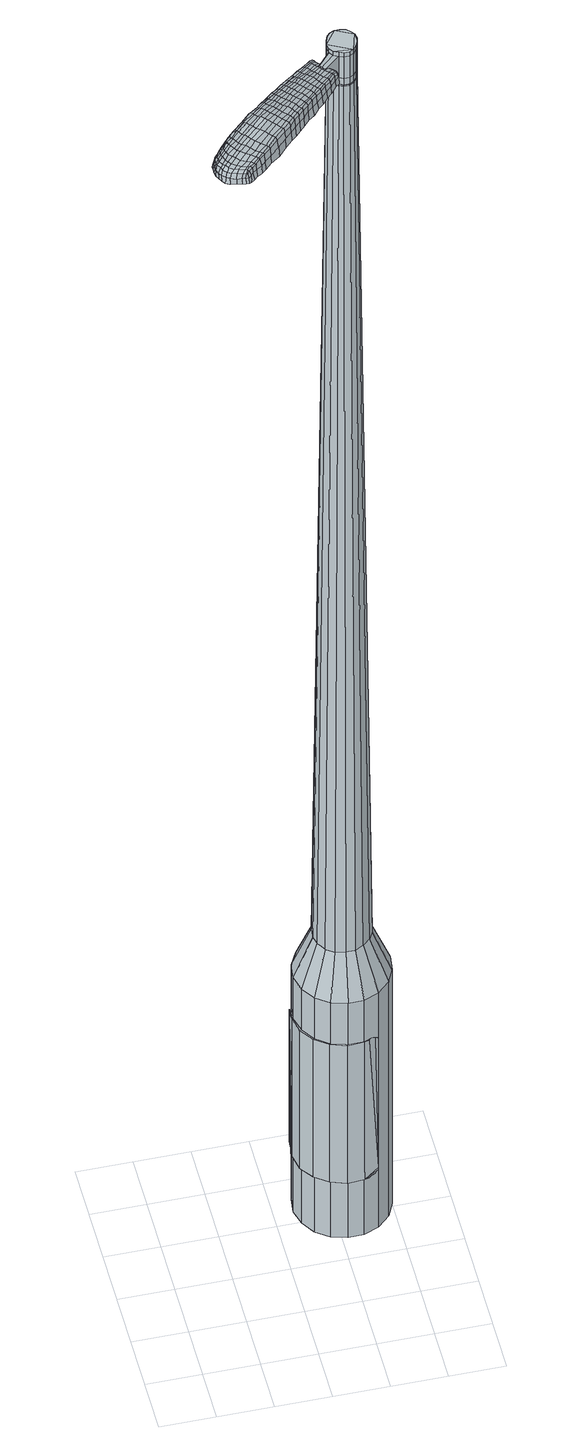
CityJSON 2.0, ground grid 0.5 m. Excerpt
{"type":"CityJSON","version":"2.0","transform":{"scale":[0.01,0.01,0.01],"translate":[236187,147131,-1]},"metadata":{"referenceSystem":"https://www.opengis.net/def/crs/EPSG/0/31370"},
"CityObjects":{
"object1":{"type":"GenericCityObject","attributes":{"cluster":449,"mean_distance_to_centroid":0.293,"new_centroid_x":236188.6,"new_centroid_y":147132.68,"mean_distance_to_camera":10.62,"H1":20.61,"H2":26.57,"Z_final":110.29,"cluster2":-1,"proj_x":236184.2,"proj_y":147128.02,"id_line":53718,"bearing_l":313.33,"distance":6.4,"orientation":"right","G_obj":223.33},"geometry":[{"type":"MultiSurface","lod":"2","boundaries":[[[0,1,2,3]],[[1,4,5,2]],[[4,6,7,5]],[[6,8,9,7]],[[8,10,11,9]],[[10,12,13,11]],[[12,14,15,13]],[[14,16,17,15]],[[16,18,19,17]],[[18,20,21,19]],[[20,22,23,21]],[[22,24,25,23]],[[24,26,27,25]],[[26,28,29,27]],[[28,30,31,29]],[[30,32,33,31]],[[32,34,35,33]],[[34,0,3,35]],[[36,37,38,39]],[[38,40,41,42]],[[41,43,42]],[[42,44,45,46]],[[45,47,46]],[[46,48,49,50]],[[49,51,50]],[[42,46,50,38]],[[50,52,39,38]],[[53,36,39]],[[2,5,7,35]],[[7,9,11,15]],[[11,13,15]],[[15,17,19,23]],[[19,21,23]],[[23,25,27,31]],[[27,29,31]],[[15,23,31,7]],[[31,33,35,7]],[[3,2,35]],[[1,0,54,55]],[[0,34,56,54]],[[34,32,57,56]],[[32,30,58,57]],[[30,28,59,58]],[[28,26,60,59]],[[26,24,61,60]],[[24,22,62,61]],[[22,20,63,62]],[[20,18,64,63]],[[18,16,65,64]],[[16,14,66,65]],[[14,12,67,66]],[[12,10,68,67]],[[10,8,69,68]],[[8,6,70,69]],[[6,4,71,70]],[[4,1,55,71]],[[55,54,72,73]],[[54,56,74,72]],[[56,57,75,74]],[[57,58,76,75]],[[58,59,77,76]],[[59,60,78,77]],[[60,61,79,78]],[[61,62,80,79]],[[62,63,81,80]],[[63,64,82,81]],[[64,65,83,82]],[[65,66,84,83]],[[66,67,85,84]],[[67,68,86,85]],[[68,69,87,86]],[[69,70,88,87]],[[70,71,89,88]],[[71,55,73,89]],[[90,91,92,93]],[[74,94,91,90]],[[95,96,94,74]],[[97,98,96,95]],[[99,100,98,97]],[[78,101,100,99]],[[79,102,101,78]],[[103,104,102,79]],[[105,106,104,103]],[[107,108,106,105]],[[109,110,108,107]],[[111,112,110,109]],[[113,114,112,111]],[[115,116,114,113]],[[117,118,116,115]],[[88,119,118,117]],[[120,121,119,88]],[[93,92,121,120]],[[122,123,124,125]],[[126,122,125,127]],[[128,126,127,129]],[[130,128,129,131]],[[132,130,131,133]],[[134,132,133,135]],[[136,134,135,137]],[[138,136,137,139]],[[140,138,139,141]],[[142,140,141,143]],[[144,142,143,145]],[[146,144,145,147]],[[148,146,147,149]],[[150,148,149,151]],[[152,150,151,153]],[[154,152,153,155]],[[73,72,90,93]],[[72,74,90]],[[75,95,74]],[[75,76,97,95]],[[76,77,99,97]],[[77,78,99]],[[80,103,79]],[[80,81,105,103]],[[81,82,107,105]],[[82,83,109,107]],[[83,84,111,109]],[[84,85,113,111]],[[85,86,115,113]],[[86,87,117,115]],[[87,88,117]],[[89,120,88]],[[89,73,93,120]],[[156,157,92,91]],[[157,158,121,92]],[[158,119,121]],[[159,118,119]],[[159,160,116,118]],[[160,161,114,116]],[[161,162,112,114]],[[162,163,110,112]],[[163,164,108,110]],[[164,165,106,108]],[[165,166,104,106]],[[166,102,104]],[[167,100,101]],[[167,168,98,100]],[[168,169,96,98]],[[169,94,96]],[[156,91,94]],[[39,52,154,170]],[[157,156,171,155]],[[53,39,170,123]],[[156,94,124,171]],[[36,53,123,122]],[[94,169,125,124]],[[37,36,122,126]],[[169,168,127,125]],[[38,37,126,128]],[[168,167,129,127]],[[40,38,128,130]],[[167,101,131,129]],[[41,40,130,132]],[[101,102,133,131]],[[43,41,132,134]],[[102,166,135,133]],[[42,43,134,136]],[[166,165,137,135]],[[44,42,136,138]],[[165,164,139,137]],[[45,44,138,140]],[[164,163,141,139]],[[47,45,140,142]],[[163,162,143,141]],[[46,47,142,144]],[[162,161,145,143]],[[48,46,144,146]],[[161,160,147,145]],[[49,48,146,148]],[[160,159,149,147]],[[51,49,148,150]],[[159,119,151,149]],[[50,51,150,152]],[[119,158,153,151]],[[52,50,152,154]],[[158,157,155,153]],[[154,155,172,173]],[[155,171,174,172]],[[171,124,175,174]],[[124,123,176,175]],[[123,170,177,176]],[[170,154,173,177]],[[178,179,180,181]],[[182,178,181,183]],[[178,182,184,185]],[[179,178,185,186]],[[187,188,189,190]],[[191,187,190,192]],[[187,191,193,194]],[[188,187,194,195]],[[196,197,198,199]],[[200,196,199,201]],[[196,200,202,203]],[[197,196,203,204]],[[205,206,207,208]],[[209,205,208,210]],[[205,209,211,212]],[[206,205,212,213]],[[214,215,216,217]],[[218,214,217,219]],[[214,218,220,221]],[[215,214,221,222]],[[223,224,225,226]],[[227,223,226,228]],[[223,227,229,230]],[[224,223,230,231]],[[232,233,234,235]],[[224,232,235,225]],[[232,224,231,236]],[[233,232,236,237]],[[238,239,240,241]],[[233,238,241,234]],[[238,233,237,242]],[[239,238,242,243]],[[244,182,183,245]],[[239,244,245,240]],[[244,239,243,246]],[[182,244,246,184]],[[247,248,249,250]],[[251,247,250,252]],[[247,251,253,254]],[[248,247,254,255]],[[256,257,258,259]],[[248,256,259,249]],[[256,248,255,260]],[[257,256,260,261]],[[262,263,264,265]],[[257,262,265,258]],[[262,257,261,266]],[[263,262,266,267]],[[268,269,270,271]],[[263,268,271,264]],[[268,263,267,272]],[[269,268,272,273]],[[274,179,186,275]],[[269,274,275,270]],[[274,269,273,276]],[[179,274,276,180]],[[277,278,279,280]],[[281,277,280,282]],[[277,281,283,284]],[[278,277,284,285]],[[286,287,288,289]],[[278,286,289,279]],[[286,278,285,290]],[[287,286,290,291]],[[292,293,294,295]],[[287,292,295,288]],[[292,287,291,296]],[[293,292,296,297]],[[298,191,192,299]],[[293,298,299,294]],[[298,293,297,300]],[[191,298,300,193]],[[301,302,303,304]],[[305,301,304,306]],[[301,305,307,308]],[[302,301,308,309]],[[310,311,312,313]],[[302,310,313,303]],[[310,302,309,314]],[[311,310,314,315]],[[316,317,318,319]],[[311,316,319,312]],[[316,311,315,320]],[[317,316,320,321]],[[322,323,324,325]],[[317,322,325,318]],[[322,317,321,326]],[[323,322,326,327]],[[328,188,195,329]],[[323,328,329,324]],[[328,323,327,330]],[[188,328,330,189]],[[331,217,216,332]],[[333,331,332,334]],[[331,333,335,336]],[[217,331,336,219]],[[337,333,334,338]],[[339,337,338,340]],[[337,339,341,342]],[[333,337,342,335]],[[343,339,340,344]],[[345,343,344,346]],[[343,345,347,348]],[[339,343,348,341]],[[349,345,346,350]],[[351,349,350,352]],[[349,351,353,354]],[[345,349,354,347]],[[355,351,352,356]],[[206,355,356,207]],[[355,206,213,357]],[[351,355,357,353]],[[358,359,204,203]],[[360,358,203,202]],[[358,360,361,362]],[[359,358,362,363]],[[364,365,363,362]],[[366,364,362,361]],[[364,366,367,368]],[[365,364,368,369]],[[370,371,369,368]],[[372,370,368,367]],[[370,372,373,374]],[[371,370,374,375]],[[376,377,375,374]],[[378,376,374,373]],[[376,378,211,209]],[[377,376,209,210]],[[379,380,381,382]],[[281,379,382,283]],[[379,281,282,383]],[[380,379,383,384]],[[385,200,201,386]],[[380,385,386,381]],[[385,380,384,387]],[[200,385,387,202]],[[388,389,390,391]],[[227,388,391,229]],[[388,227,228,392]],[[389,388,392,393]],[[394,395,396,397]],[[389,394,397,390]],[[394,389,393,398]],[[395,394,398,399]],[[400,197,204,401]],[[395,400,401,396]],[[400,395,399,402]],[[197,400,402,198]],[[403,404,405,406]],[[185,403,406,186]],[[403,185,184,407]],[[404,403,407,408]],[[409,410,411,412]],[[404,409,412,405]],[[409,404,408,413]],[[410,409,413,414]],[[415,208,207,416]],[[410,415,416,411]],[[415,410,414,417]],[[208,415,417,210]],[[418,419,420,421]],[[190,418,421,192]],[[418,190,189,422]],[[419,418,422,423]],[[424,212,211,425]],[[419,424,425,420]],[[424,419,423,426]],[[212,424,426,213]],[[427,428,429,430]],[[305,427,430,307]],[[427,305,306,431]],[[428,427,431,432]],[[433,218,219,434]],[[428,433,434,429]],[[433,428,432,435]],[[218,433,435,220]],[[436,437,438,439]],[[251,436,439,253]],[[436,251,252,440]],[[437,436,440,441]],[[442,443,444,445]],[[437,442,445,438]],[[442,437,441,446]],[[443,442,446,447]],[[448,215,222,449]],[[443,448,449,444]],[[448,443,447,450]],[[215,448,450,216]],[[451,452,441,440]],[[250,451,440,252]],[[451,250,249,453]],[[452,451,453,454]],[[455,456,447,446]],[[452,455,446,441]],[[455,452,454,457]],[[456,455,457,458]],[[459,332,216,450]],[[456,459,450,447]],[[459,456,458,460]],[[332,459,460,334]],[[461,462,463,464]],[[308,461,464,309]],[[461,308,307,430]],[[462,461,430,429]],[[465,336,335,466]],[[462,465,466,463]],[[465,462,429,434]],[[336,465,434,219]],[[467,468,454,453]],[[259,467,453,249]],[[467,259,258,469]],[[468,467,469,470]],[[471,472,458,457]],[[468,471,457,454]],[[471,468,470,473]],[[472,471,473,474]],[[475,338,334,460]],[[472,475,460,458]],[[475,472,474,476]],[[338,475,476,340]],[[477,478,479,480]],[[314,477,480,315]],[[477,314,309,464]],[[478,477,464,463]],[[481,342,341,482]],[[478,481,482,479]],[[481,478,463,466]],[[342,481,466,335]],[[483,484,470,469]],[[265,483,469,258]],[[483,265,264,485]],[[484,483,485,486]],[[487,488,474,473]],[[484,487,473,470]],[[487,484,486,489]],[[488,487,489,490]],[[491,344,340,476]],[[488,491,476,474]],[[491,488,490,492]],[[344,491,492,346]],[[493,494,495,496]],[[320,493,496,321]],[[493,320,315,480]],[[494,493,480,479]],[[497,348,347,498]],[[494,497,498,495]],[[497,494,479,482]],[[348,497,482,341]],[[499,500,486,485]],[[271,499,485,264]],[[499,271,270,501]],[[500,499,501,502]],[[503,504,490,489]],[[500,503,489,486]],[[503,500,502,505]],[[504,503,505,506]],[[507,350,346,492]],[[504,507,492,490]],[[507,504,506,508]],[[350,507,508,352]],[[509,510,511,512]],[[326,509,512,327]],[[509,326,321,496]],[[510,509,496,495]],[[513,354,353,514]],[[510,513,514,511]],[[513,510,495,498]],[[354,513,498,347]],[[515,516,502,501]],[[275,515,501,270]],[[515,275,186,406]],[[516,515,406,405]],[[517,518,506,505]],[[516,517,505,502]],[[517,516,405,412]],[[518,517,412,411]],[[519,356,352,508]],[[518,519,508,506]],[[519,518,411,416]],[[356,519,416,207]],[[520,521,423,422]],[[330,520,422,189]],[[520,330,327,512]],[[521,520,512,511]],[[522,357,213,426]],[[521,522,426,423]],[[522,521,511,514]],[[357,522,514,353]],[[523,524,384,383]],[[280,523,383,282]],[[523,280,279,525]],[[524,523,525,526]],[[527,360,202,387]],[[524,527,387,384]],[[527,524,526,528]],[[360,527,528,361]],[[529,530,531,532]],[[230,529,532,231]],[[529,230,229,391]],[[530,529,391,390]],[[533,534,535,536]],[[530,533,536,531]],[[533,530,390,397]],[[534,533,397,396]],[[537,359,363,538]],[[534,537,538,535]],[[537,534,396,401]],[[359,537,401,204]],[[539,540,526,525]],[[289,539,525,279]],[[539,289,288,541]],[[540,539,541,542]],[[543,366,361,528]],[[540,543,528,526]],[[543,540,542,544]],[[366,543,544,367]],[[545,546,547,548]],[[236,545,548,237]],[[545,236,231,532]],[[546,545,532,531]],[[549,550,551,552]],[[546,549,552,547]],[[549,546,531,536]],[[550,549,536,535]],[[553,365,369,554]],[[550,553,554,551]],[[553,550,535,538]],[[365,553,538,363]],[[555,556,542,541]],[[295,555,541,288]],[[555,295,294,557]],[[556,555,557,558]],[[559,372,367,544]],[[556,559,544,542]],[[559,556,558,560]],[[372,559,560,373]],[[561,562,563,564]],[[242,561,564,243]],[[561,242,237,548]],[[562,561,548,547]],[[565,566,567,568]],[[562,565,568,563]],[[565,562,547,552]],[[566,565,552,551]],[[569,371,375,570]],[[566,569,570,567]],[[569,566,551,554]],[[371,569,554,369]],[[571,572,558,557]],[[299,571,557,294]],[[571,299,192,421]],[[572,571,421,420]],[[573,378,373,560]],[[572,573,560,558]],[[573,572,420,425]],[[378,573,425,211]],[[574,575,408,407]],[[246,574,407,184]],[[574,246,243,564]],[[575,574,564,563]],[[576,577,414,413]],[[575,576,413,408]],[[576,575,563,568]],[[577,576,568,567]],[[578,377,210,417]],[[577,578,417,414]],[[578,577,567,570]],[[377,578,570,375]],[[579,580,581,582]],[[582,581,583,584]],[[585,583,581,586]],[[586,581,580,587]],[[588,589,590,591]],[[591,590,592,593]],[[594,592,590,595]],[[595,590,589,596]],[[597,598,599,600]],[[600,599,601,602]],[[603,601,599,604]],[[604,599,598,605]],[[606,607,608,609]],[[609,608,610,611]],[[612,610,608,613]],[[613,608,607,614]],[[615,616,617,618]],[[618,617,619,620]],[[621,619,617,622]],[[622,617,616,623]],[[624,625,626,627]],[[627,626,628,629]],[[630,628,626,631]],[[631,626,625,632]],[[633,634,635,636]],[[636,635,625,624]],[[632,625,635,637]],[[637,635,634,638]],[[639,640,641,642]],[[642,641,634,633]],[[638,634,641,643]],[[643,641,640,644]],[[584,583,645,646]],[[646,645,640,639]],[[644,640,645,647]],[[647,645,583,585]],[[648,649,650,651]],[[651,650,652,653]],[[654,652,650,655]],[[655,650,649,656]],[[657,658,659,660]],[[660,659,649,648]],[[656,649,659,661]],[[661,659,658,662]],[[663,664,665,666]],[[666,665,658,657]],[[662,658,665,667]],[[667,665,664,668]],[[669,670,671,672]],[[672,671,664,663]],[[668,664,671,673]],[[673,671,670,674]],[[587,580,675,676]],[[676,675,670,669]],[[674,670,675,677]],[[677,675,580,579]],[[678,679,680,681]],[[681,680,682,683]],[[684,682,680,685]],[[685,680,679,686]],[[687,688,689,690]],[[690,689,679,678]],[[686,679,689,691]],[[691,689,688,692]],[[693,694,695,696]],[[696,695,688,687]],[[692,688,695,697]],[[697,695,694,698]],[[593,592,699,700]],[[700,699,694,693]],[[698,694,699,701]],[[701,699,592,594]],[[702,703,704,705]],[[705,704,706,707]],[[708,706,704,709]],[[709,704,703,710]],[[711,712,713,714]],[[714,713,703,702]],[[710,703,713,715]],[[715,713,712,716]],[[717,718,719,720]],[[720,719,712,711]],[[716,712,719,721]],[[721,719,718,722]],[[723,724,725,726]],[[726,725,718,717]],[[722,718,725,727]],[[727,725,724,728]],[[596,589,729,730]],[[730,729,724,723]],[[728,724,729,731]],[[731,729,589,588]],[[615,618,732,733]],[[733,732,734,735]],[[736,734,732,737]],[[737,732,618,620]],[[735,734,738,739]],[[739,738,740,741]],[[742,740,738,743]],[[743,738,734,736]],[[741,740,744,745]],[[745,744,746,747]],[[748,746,744,749]],[[749,744,740,742]],[[747,746,750,751]],[[751,750,752,753]],[[754,752,750,755]],[[755,750,746,748]],[[753,752,756,757]],[[757,756,607,606]],[[614,607,756,758]],[[758,756,752,754]],[[605,759,760,604]],[[604,760,761,603]],[[762,761,760,763]],[[763,760,759,764]],[[764,765,766,763]],[[763,766,767,762]],[[768,767,766,769]],[[769,766,765,770]],[[770,771,772,769]],[[769,772,773,768]],[[774,773,772,775]],[[775,772,771,776]],[[776,777,778,775]],[[775,778,779,774]],[[612,779,778,610]],[[610,778,777,611]],[[780,781,782,783]],[[783,782,682,684]],[[683,682,782,784]],[[784,782,781,785]],[[602,601,786,787]],[[787,786,781,780]],[[785,781,786,788]],[[788,786,601,603]],[[789,790,791,792]],[[792,791,628,630]],[[629,628,791,793]],[[793,791,790,794]],[[795,796,797,798]],[[798,797,790,789]],[[794,790,797,799]],[[799,797,796,800]],[[605,598,801,802]],[[802,801,796,795]],[[800,796,801,803]],[[803,801,598,597]],[[804,805,806,807]],[[807,806,586,587]],[[585,586,806,808]],[[808,806,805,809]],[[810,811,812,813]],[[813,812,805,804]],[[809,805,812,814]],[[814,812,811,815]],[[606,609,816,817]],[[817,816,811,810]],[[815,811,816,818]],[[818,816,609,611]],[[819,820,821,822]],[[822,821,591,593]],[[588,591,821,823]],[[823,821,820,824]],[[612,613,825,826]],[[826,825,820,819]],[[824,820,825,827]],[[827,825,613,614]],[[828,829,830,831]],[[831,830,706,708]],[[707,706,830,832]],[[832,830,829,833]],[[620,619,834,835]],[[835,834,829,828]],[[833,829,834,836]],[[836,834,619,621]],[[837,838,652,839]],[[839,652,654]],[[653,652,840]],[[840,652,838,841]],[[842,843,844,845]],[[845,844,838,837]],[[841,838,844,846]],[[846,844,843,847]],[[623,616,848,849]],[[849,848,843,842]],[[847,843,848,850]],[[850,848,616,615]],[[841,851,852,840]],[[840,852,651,653]],[[648,651,852,853]],[[853,852,851,854]],[[847,855,856,846]],[[846,856,851,841]],[[854,851,856,857]],[[857,856,855,858]],[[615,733,859,850]],[[850,859,855,847]],[[858,855,859,860]],[[860,859,733,735]],[[861,862,863,864]],[[864,863,709,710]],[[708,709,863,831]],[[831,863,862,828]],[[736,737,865,866]],[[866,865,862,861]],[[828,862,865,835]],[[835,865,737,620]],[[854,867,853]],[[853,867,660,648]],[[657,660,867,868]],[[868,867,869]],[[858,870,871,857]],[[857,871,867,854]],[[869,867,871,872]],[[872,871,870,873]],[[735,739,874,860]],[[860,874,870,858]],[[873,870,874,875]],[[875,874,739,741]],[[876,877,878,879]],[[879,878,715,716]],[[710,715,878,864]],[[864,878,877,861]],[[742,743,880,881]],[[881,880,877,876]],[[861,877,880,866]],[[866,880,743,736]],[[869,882,883,868]],[[868,883,666,657]],[[663,666,883,884]],[[884,883,882,885]],[[873,886,887,872]],[[872,887,882,869]],[[885,882,887,888]],[[888,887,886,889]],[[741,745,890,875]],[[875,890,886,873]],[[889,886,890,891]],[[891,890,745,747]],[[892,893,894,895]],[[895,894,721,722]],[[716,721,894,879]],[[879,894,893,876]],[[748,749,896,897]],[[897,896,893,892]],[[876,893,896,881]],[[881,896,749,742]],[[885,898,899,884]],[[884,899,672,663]],[[669,672,899,900]],[[900,899,898,901]],[[889,902,903,888]],[[888,903,898,885]],[[901,898,903,904]],[[904,903,902,905]],[[747,751,906,891]],[[891,906,902,889]],[[905,902,906,907]],[[907,906,751,753]],[[908,909,910,911]],[[911,910,727,728]],[[722,727,910,895]],[[895,910,909,892]],[[754,755,912,913]],[[913,912,909,908]],[[892,909,912,897]],[[897,912,755,748]],[[901,914,915,900]],[[900,915,676,669]],[[587,676,915,807]],[[807,915,914,804]],[[905,916,917,904]],[[904,917,914,901]],[[804,914,917,813]],[[813,917,916,810]],[[753,757,918,907]],[[907,918,916,905]],[[810,916,918,817]],[[817,918,757,606]],[[824,919,920,823]],[[823,920,731,588]],[[728,731,920,911]],[[911,920,919,908]],[[614,758,921,827]],[[827,921,919,824]],[[908,919,921,913]],[[913,921,758,754]],[[785,922,923,784]],[[784,923,681,683]],[[678,681,923,924]],[[924,923,922,925]],[[603,761,926,788]],[[788,926,922,785]],[[925,922,926,927]],[[927,926,761,762]],[[928,929,930,931]],[[931,930,631,632]],[[630,631,930,792]],[[792,930,929,789]],[[932,933,934,935]],[[935,934,929,928]],[[789,929,934,798]],[[798,934,933,795]],[[764,759,936,937]],[[937,936,933,932]],[[795,933,936,802]],[[802,936,759,605]],[[925,938,939,924]],[[924,939,690,678]],[[687,690,939,940]],[[940,939,938,941]],[[762,767,942,927]],[[927,942,938,925]],[[941,938,942,943]],[[943,942,767,768]],[[944,945,946,947]],[[947,946,637,638]],[[632,637,946,931]],[[931,946,945,928]],[[948,949,950,951]],[[951,950,945,944]],[[928,945,950,935]],[[935,950,949,932]],[[770,765,952,953]],[[953,952,949,948]],[[932,949,952,937]],[[937,952,765,764]],[[941,954,955,940]],[[940,955,696,687]],[[693,696,955,956]],[[956,955,954,957]],[[768,773,958,943]],[[943,958,954,941]],[[957,954,958,959]],[[959,958,773,774]],[[960,961,962,963]],[[963,962,643,644]],[[638,643,962,947]],[[947,962,961,944]],[[964,965,966,967]],[[967,966,961,960]],[[944,961,966,951]],[[951,966,965,948]],[[776,771,968,969]],[[969,968,965,964]],[[948,965,968,953]],[[953,968,771,770]],[[957,970,971,956]],[[956,971,700,693]],[[593,700,971,822]],[[822,971,970,819]],[[774,779,972,959]],[[959,972,970,957]],[[819,970,972,826]],[[826,972,779,612]],[[809,973,974,808]],[[808,974,647,585]],[[644,647,974,963]],[[963,974,973,960]],[[815,975,976,814]],[[814,976,973,809]],[[960,973,976,967]],[[967,976,975,964]],[[611,777,977,818]],[[818,977,975,815]],[[964,975,977,969]],[[969,977,777,776]],[[579,582,181,180]],[[582,584,183,181]],[[594,595,194,193]],[[595,596,195,194]],[[597,600,199,198]],[[600,602,201,199]],[[621,622,221,220]],[[622,623,222,221]],[[624,627,226,225]],[[627,629,228,226]],[[633,636,235,234]],[[636,624,225,235]],[[639,642,241,240]],[[642,633,234,241]],[[584,646,245,183]],[[646,639,240,245]],[[654,655,254,253]],[[655,656,255,254]],[[656,661,260,255]],[[661,662,261,260]],[[662,667,266,261]],[[667,668,267,266]],[[668,673,272,267]],[[673,674,273,272]],[[674,677,276,273]],[[677,579,180,276]],[[684,685,284,283]],[[685,686,285,284]],[[686,691,290,285]],[[691,692,291,290]],[[692,697,296,291]],[[697,698,297,296]],[[698,701,300,297]],[[701,594,193,300]],[[702,705,304,303]],[[705,707,306,304]],[[711,714,313,312]],[[714,702,303,313]],[[717,720,319,318]],[[720,711,312,319]],[[723,726,325,324]],[[726,717,318,325]],[[596,730,329,195]],[[730,723,324,329]],[[780,783,382,381]],[[783,684,283,382]],[[602,787,386,201]],[[787,780,381,386]],[[629,793,392,228]],[[793,794,393,392]],[[794,799,398,393]],[[799,800,399,398]],[[800,803,402,399]],[[803,597,198,402]],[[707,832,431,306]],[[832,833,432,431]],[[833,836,435,432]],[[836,621,220,435]],[[837,839,439,438]],[[839,654,253,439]],[[842,845,445,444]],[[845,837,438,445]],[[623,849,449,222]],[[849,842,444,449]],[[978,979,980,981]],[[982,983,981,980]],[[984,985,986,987]],[[988,989,990,991]],[[979,992,993,980]],[[994,982,980,993]],[[995,984,987,996]],[[997,998,989,988]],[[992,999,1000,993]],[[1000,1001,994,993]],[[1002,995,996,1003]],[[1004,998,997,1005]],[[999,1006,1007,1000]],[[1007,1008,1001,1000]],[[1009,1002,1003,1010]],[[1011,1004,1005,1012]],[[1013,1014,1015,1016]],[[1017,1018,1014,1013]],[[1017,1019,1020,1018]],[[1019,1021,1022,1020]],[[1023,1024,1025,1026]],[[1027,1028,1024,1023]],[[1029,1030,1028,1027]],[[1031,1032,1030,1029]],[[1026,1015,1014,1023]],[[1023,1014,1018,1027]],[[1018,1020,1029,1027]],[[1020,1022,1031,1029]],[[987,986,983,982]],[[996,987,982,994]],[[1001,1003,996,994]],[[1008,1010,1003,1001]],[[988,991,985,984]],[[997,988,984,995]],[[1005,997,995,1002]],[[1012,1005,1002,1009]],[[989,1013,1016,990]],[[998,1017,1013,989]],[[1019,1017,998,1004]],[[1021,1019,1004,1011]],[[1033,1034,1035,1036]],[[1035,1037,1038,1039]],[[1035,1039,1040,1041]],[[1035,1041,1036]],[[1042,1033,1036,1043]],[[1044,1043,1036,1045]],[[1046,1045,1036]],[[1047,1035,1034,1048]],[[1049,1047,1048,1050]],[[1051,1049,1050,1052]],[[1053,1051,1052,1054]],[[1055,1053,1054,1056]],[[1056,1057,1058,1059]],[[1056,1059,1060,1061]],[[1056,1061,1062,1063]],[[1062,1064,1065,1066]],[[1062,1066,1067,1068]],[[1062,1068,1063]],[[1056,1063,1055]],[[1069,1070,1034,1033]],[[1071,1072,1037,1035]],[[1073,1074,1046,1036]],[[1070,1075,1048,1034]],[[1076,1071,1035,1047]],[[1075,1077,1050,1048]],[[1078,1076,1047,1049]],[[1077,1079,1052,1050]],[[1080,1078,1049,1051]],[[1079,1081,1054,1052]],[[1082,1080,1051,1053]],[[1081,1083,1056,1054]],[[1084,1082,1053,1055]],[[1083,1085,1057,1056]],[[1086,1087,1064,1062]],[[1088,1084,1055,1063]],[[1058,1057,1085,1089]],[[1059,1058,1089,1090]],[[1060,1059,1090,1091]],[[1061,1060,1091,1092]],[[1062,1061,1092,1086]],[[1093,1069,1033,1042]],[[1094,1093,1042,1043]],[[1095,1094,1043,1044]],[[1096,1095,1044,1045]],[[1074,1096,1045,1046]],[[1038,1037,1072,1097]],[[1065,1064,1087,1098]],[[1039,1038,1097,1099]],[[1040,1039,1099,1100]],[[1041,1040,1100,1101]],[[1036,1041,1101,1073]],[[1066,1065,1098,1102]],[[1067,1066,1102,1103]],[[1068,1067,1103,1104]],[[1063,1068,1104,1088]]]}]}
},
"vertices":[
[129,137,384],[121,149,384],[121,149,96],[129,137,96],[117,163,384],[117,163,96],[119,178,384],[119,178,96],[126,191,384],[126,191,96],[136,201,384],[136,201,96],[150,207,384],[150,207,96],[165,208,384],[165,208,96],[179,203,384],[179,203,96],[190,195,384],[190,195,96],[198,182,384],[198,182,96],[202,168,384],[202,168,96],[200,153,384],[200,153,96],[194,140,384],[194,140,96],[183,130,384],[183,130,96],[169,124,384],[169,124,96],[155,124,384],[155,124,96],[141,128,384],[141,128,96],[158,152,1524],[163,152,1524],[167,154,1524],[150,156,1524],[170,158,1524],[172,162,1524],[172,171,1524],[173,166,1524],[169,175,1524],[166,178,1524],[156,179,1524],[161,179,1524],[152,177,1524],[149,174,1524],[146,165,1524],[147,169,1524],[147,160,1524],[154,154,1524],[141,148,429],[136,156,429],[148,143,429],[157,141,429],[165,141,429],[173,145,429],[180,151,429],[184,158,429],[185,167,429],[183,176,429],[178,183,429],[171,188,429],[163,191,429],[154,190,429],[146,187,429],[139,181,429],[135,173,429],[134,164,429],[150,156,1483],[147,160,1483],[154,154,1483],[158,152,1483],[163,152,1483],[167,154,1483],[170,158,1483],[172,162,1483],[173,166,1483],[172,171,1483],[169,175,1483],[166,178,1483],[161,179,1483],[156,179,1483],[152,177,1483],[149,174,1483],[147,169,1483],[146,165,1483],[150,157,1483],[150,157,1485],[148,160,1485],[148,160,1483],[154,154,1485],[158,153,1483],[158,153,1485],[163,153,1483],[163,153,1485],[167,155,1483],[167,155,1485],[170,158,1485],[172,162,1485],[172,166,1483],[172,166,1485],[171,171,1483],[171,171,1485],[169,174,1483],[169,174,1485],[165,177,1483],[165,177,1485],[161,178,1483],[161,178,1485],[157,178,1483],[157,178,1485],[153,176,1483],[153,176,1485],[149,173,1483],[149,173,1485],[147,169,1485],[147,165,1483],[147,165,1485],[158,152,1519],[154,154,1519],[154,154,1493],[158,152,1493],[163,152,1519],[163,152,1493],[167,154,1519],[167,154,1493],[170,158,1519],[170,158,1493],[172,162,1519],[172,162,1493],[173,166,1519],[173,166,1493],[172,171,1519],[172,171,1493],[169,175,1519],[169,175,1493],[166,178,1519],[166,178,1493],[161,179,1519],[161,179,1493],[156,179,1519],[156,179,1493],[152,177,1519],[152,177,1493],[149,174,1519],[149,174,1493],[147,169,1519],[147,169,1493],[146,165,1519],[146,165,1493],[147,160,1519],[147,160,1493],[150,156,1485],[147,160,1485],[146,165,1485],[149,174,1485],[152,177,1485],[156,179,1485],[161,179,1485],[166,178,1485],[169,175,1485],[172,171,1485],[173,166,1485],[167,154,1485],[163,152,1485],[158,152,1485],[150,156,1519],[150,156,1493],[134,146,1513],[134,146,1518],[136,144,1513],[138,141,1513],[138,141,1518],[136,144,1518],[69,107,1519],[74,112,1518],[72,112,1509],[67,107,1510],[63,101,1519],[60,101,1510],[64,101,1526],[71,106,1525],[76,111,1525],[95,79,1519],[100,84,1518],[100,86,1525],[95,80,1525],[89,73,1519],[89,74,1526],[89,71,1510],[95,77,1510],[100,82,1509],[30,41,1519],[27,44,1519],[27,43,1513],[29,40,1513],[33,39,1519],[33,38,1513],[34,40,1524],[31,42,1524],[28,45,1524],[84,92,1530],[89,97,1529],[87,99,1529],[81,94,1530],[77,86,1531],[75,88,1531],[80,83,1530],[86,89,1530],[91,94,1529],[142,148,1512],[140,149,1512],[140,149,1517],[141,147,1517],[144,145,1512],[143,145,1517],[144,145,1506],[142,147,1506],[140,149,1506],[27,65,1519],[29,68,1519],[27,68,1512],[25,66,1512],[25,63,1518],[24,64,1512],[26,63,1522],[28,65,1523],[30,67,1524],[32,71,1519],[36,76,1519],[34,76,1512],[30,72,1512],[33,71,1524],[37,75,1525],[40,80,1519],[45,85,1519],[44,86,1511],[38,80,1511],[41,79,1526],[47,85,1526],[54,93,1519],[52,93,1510],[56,93,1526],[125,154,1513],[120,150,1513],[121,149,1518],[127,154,1517],[130,158,1512],[130,157,1516],[129,158,1506],[124,155,1507],[118,150,1507],[114,145,1514],[108,140,1515],[110,140,1520],[115,144,1519],[112,145,1507],[106,140,1507],[102,135,1515],[97,130,1516],[98,130,1522],[104,135,1521],[101,135,1508],[95,131,1508],[91,126,1517],[85,121,1517],[87,120,1524],[93,125,1523],[89,126,1508],[83,121,1509],[80,116,1518],[82,116,1524],[78,116,1509],[51,39,1519],[53,41,1519],[53,42,1524],[50,40,1523],[49,37,1518],[48,39,1522],[49,36,1512],[51,37,1512],[54,39,1512],[57,44,1519],[62,47,1519],[61,49,1525],[57,45,1524],[57,42,1512],[62,45,1512],[66,51,1519],[72,56,1519],[72,58,1526],[66,53,1526],[66,49,1511],[72,55,1511],[81,64,1519],[80,66,1526],[81,62,1510],[146,132,1513],[141,127,1513],[141,125,1507],[146,131,1507],[150,137,1512],[150,135,1506],[149,136,1516],[146,134,1517],[141,128,1518],[136,121,1514],[131,116,1515],[131,114,1507],[136,120,1507],[135,123,1519],[130,117,1520],[125,110,1515],[120,105,1516],[121,103,1508],[126,109,1508],[125,112,1521],[120,107,1522],[115,100,1517],[110,94,1517],[110,92,1509],[115,98,1508],[115,101,1523],[110,96,1524],[105,89,1518],[105,87,1509],[105,91,1524],[137,143,1519],[136,145,1519],[132,138,1520],[130,140,1520],[134,136,1520],[139,141,1519],[127,133,1522],[125,135,1522],[121,128,1523],[119,130,1523],[123,125,1523],[129,131,1521],[116,123,1524],[114,125,1524],[110,117,1525],[108,120,1525],[113,115,1525],[118,120,1524],[105,112,1526],[103,115,1526],[100,107,1527],[98,109,1527],[102,105,1527],[107,110,1526],[94,102,1528],[92,104,1528],[97,100,1528],[33,44,1527],[31,47,1527],[37,42,1526],[40,45,1527],[36,47,1528],[34,50,1528],[41,52,1529],[39,54,1529],[44,49,1528],[50,54,1530],[46,57,1530],[44,59,1530],[52,62,1531],[49,64,1531],[55,59,1530],[61,65,1531],[58,68,1531],[56,71,1531],[68,77,1531],[65,79,1531],[71,74,1531],[46,37,1518],[43,37,1519],[43,36,1513],[46,35,1513],[47,38,1523],[44,38,1523],[38,37,1519],[38,37,1513],[39,39,1524],[25,61,1518],[24,58,1518],[25,59,1523],[26,61,1523],[23,61,1513],[23,58,1513],[24,55,1519],[24,51,1519],[25,52,1524],[25,55,1523],[23,54,1513],[23,50,1513],[25,47,1519],[27,48,1524],[25,47,1513],[72,105,1528],[73,104,1528],[79,109,1528],[77,110,1527],[65,100,1528],[67,98,1529],[75,102,1529],[77,99,1530],[82,104,1529],[80,107,1528],[68,96,1529],[70,93,1530],[79,97,1530],[85,102,1529],[72,91,1531],[94,82,1528],[92,83,1529],[86,77,1529],[88,76,1528],[99,87,1527],[97,89,1528],[89,86,1529],[83,80,1530],[95,91,1528],[150,139,1512],[149,140,1512],[148,140,1517],[149,138,1517],[150,138,1506],[149,139,1506],[147,143,1512],[146,142,1517],[146,142,1506],[132,158,1512],[133,157,1512],[132,157,1506],[131,158,1506],[132,157,1517],[133,156,1517],[135,155,1512],[137,153,1512],[136,153,1506],[134,155,1506],[134,154,1517],[136,152,1517],[139,151,1512],[138,151,1506],[138,150,1517],[128,153,1519],[129,152,1519],[122,148,1520],[123,147,1520],[130,151,1519],[132,149,1519],[125,146,1520],[127,144,1520],[134,147,1519],[128,142,1520],[145,135,1519],[144,136,1519],[139,131,1520],[140,129,1520],[142,138,1519],[136,133,1520],[116,144,1521],[118,142,1521],[111,139,1522],[112,137,1522],[119,141,1521],[121,139,1521],[114,136,1522],[115,134,1523],[123,137,1522],[117,132,1523],[135,124,1521],[133,125,1521],[128,120,1522],[130,119,1522],[131,128,1521],[126,123,1522],[105,134,1523],[106,133,1523],[99,129,1524],[101,128,1524],[108,131,1523],[110,129,1524],[102,126,1525],[104,124,1525],[112,127,1524],[106,122,1525],[124,113,1523],[123,115,1523],[118,109,1524],[119,108,1524],[121,117,1524],[115,112,1525],[94,124,1525],[95,123,1525],[88,120,1526],[90,118,1526],[97,121,1526],[99,119,1526],[91,116,1527],[93,114,1527],[101,117,1526],[95,112,1527],[114,103,1525],[113,104,1525],[107,99,1526],[109,97,1526],[110,107,1526],[105,102,1527],[83,115,1527],[84,113,1527],[86,111,1527],[88,109,1528],[90,107,1528],[104,92,1527],[102,94,1527],[100,96,1528],[48,40,1525],[46,40,1525],[51,42,1526],[49,42,1526],[41,41,1526],[44,43,1527],[28,63,1525],[27,60,1525],[30,63,1526],[30,66,1525],[27,57,1525],[27,54,1526],[31,57,1527],[30,60,1526],[29,50,1526],[32,53,1527],[55,45,1526],[53,46,1527],[60,49,1527],[58,50,1528],[49,47,1528],[54,52,1529],[34,69,1526],[34,67,1527],[38,72,1528],[38,74,1527],[34,64,1527],[35,61,1528],[40,66,1529],[39,69,1528],[36,58,1528],[42,62,1530],[65,53,1528],[62,54,1529],[71,59,1528],[69,60,1529],[59,56,1529],[65,62,1530],[42,78,1528],[43,76,1528],[49,82,1529],[48,84,1528],[44,74,1529],[45,70,1530],[52,76,1530],[50,79,1530],[47,67,1530],[54,74,1531],[79,67,1529],[77,69,1529],[74,71,1530],[57,92,1528],[57,90,1529],[59,88,1530],[61,85,1530],[63,82,1531],[74,110,1509],[76,110,1518],[70,105,1518],[68,106,1509],[64,100,1519],[62,100,1510],[65,99,1525],[72,105,1525],[77,110,1525],[98,87,1525],[99,85,1518],[94,80,1518],[93,82,1525],[88,74,1519],[87,76,1525],[88,72,1510],[94,78,1509],[99,83,1509],[28,45,1513],[29,45,1519],[31,43,1519],[31,42,1513],[34,41,1519],[34,40,1513],[35,42,1524],[32,44,1524],[30,46,1524],[86,99,1528],[89,97,1528],[83,92,1529],[81,94,1529],[77,86,1529],[75,88,1529],[79,83,1529],[86,89,1529],[91,94,1528],[138,147,1516],[139,148,1512],[141,146,1512],[140,145,1516],[143,144,1512],[142,143,1516],[142,143,1506],[140,145,1506],[138,147,1506],[29,67,1512],[30,67,1519],[28,64,1518],[27,65,1512],[27,62,1518],[26,63,1512],[28,62,1522],[30,64,1523],[32,66,1523],[35,75,1512],[37,74,1519],[34,70,1519],[32,70,1512],[35,70,1524],[39,74,1525],[45,84,1511],[47,84,1519],[41,79,1519],[39,79,1511],[43,78,1525],[48,84,1526],[55,92,1519],[53,92,1510],[57,91,1526],[122,148,1518],[121,148,1513],[127,153,1513],[128,152,1517],[131,156,1512],[131,155,1515],[129,156,1506],[125,153,1506],[119,148,1507],[111,138,1520],[109,138,1514],[115,143,1514],[116,143,1519],[113,143,1507],[108,139,1507],[99,128,1522],[98,129,1516],[104,134,1515],[105,133,1521],[102,134,1508],[96,129,1508],[88,119,1523],[87,119,1517],[92,124,1516],[94,124,1522],[90,124,1508],[85,120,1508],[81,115,1517],[83,114,1524],[79,115,1509],[52,43,1523],[52,42,1519],[50,40,1518],[49,42,1523],[48,39,1518],[48,40,1522],[48,38,1512],[50,39,1512],[52,41,1512],[60,50,1525],[61,49,1519],[56,45,1519],[56,47,1524],[56,44,1512],[61,47,1512],[71,59,1526],[71,58,1519],[65,53,1519],[65,54,1525],[65,51,1511],[71,56,1511],[79,66,1519],[79,67,1526],[79,64,1510],[140,127,1507],[139,128,1513],[145,133,1513],[145,132,1506],[148,137,1512],[148,136,1506],[147,137,1515],[144,135,1517],[139,129,1518],[129,115,1507],[129,117,1514],[134,123,1514],[134,121,1507],[134,124,1519],[129,119,1520],[119,104,1508],[119,106,1516],[124,112,1515],[124,110,1508],[124,113,1521],[119,108,1522],[109,94,1508],[109,96,1517],[114,101,1516],[114,99,1508],[113,103,1522],[108,97,1523],[104,90,1517],[104,88,1509],[103,92,1524],[137,142,1518],[135,144,1518],[131,138,1519],[130,139,1519],[133,135,1519],[139,140,1518],[126,132,1520],[124,134,1520],[121,127,1521],[119,129,1521],[123,125,1521],[128,130,1520],[115,122,1523],[113,124,1523],[110,117,1524],[108,119,1524],[112,115,1524],[117,120,1523],[105,112,1525],[103,114,1525],[99,107,1526],[97,109,1526],[101,105,1526],[107,110,1525],[94,102,1527],[92,104,1527],[96,99,1527],[32,48,1526],[34,45,1526],[37,43,1525],[40,46,1526],[37,48,1526],[35,50,1526],[39,55,1528],[41,52,1528],[45,50,1527],[50,55,1528],[47,57,1529],[44,60,1529],[50,65,1530],[52,62,1530],[55,60,1529],[61,66,1530],[58,68,1530],[56,71,1530],[65,79,1530],[68,77,1530],[70,74,1530],[44,38,1513],[44,39,1518],[46,39,1518],[46,37,1512],[47,40,1523],[44,40,1523],[39,40,1519],[39,39,1513],[40,41,1523],[28,59,1523],[26,58,1518],[27,61,1518],[28,61,1523],[25,61,1512],[25,58,1512],[27,52,1523],[26,51,1519],[26,55,1519],[27,56,1523],[25,55,1513],[26,51,1513],[27,48,1519],[28,49,1524],[27,48,1513],[79,108,1527],[73,103,1527],[73,104,1527],[78,109,1526],[66,99,1527],[67,98,1528],[82,104,1528],[77,99,1528],[75,101,1528],[80,106,1527],[69,95,1528],[70,93,1529],[79,96,1529],[84,101,1528],[72,90,1529],[85,77,1528],[92,84,1527],[93,83,1527],[87,76,1527],[98,88,1526],[97,89,1527],[89,86,1528],[83,80,1528],[94,91,1527],[146,138,1516],[147,139,1512],[148,138,1512],[147,138,1516],[148,137,1506],[147,138,1506],[145,141,1512],[144,141,1516],[145,140,1506],[130,155,1506],[132,156,1512],[130,156,1506],[131,155,1516],[131,154,1516],[134,152,1506],[135,152,1512],[133,154,1512],[132,154,1506],[133,153,1516],[135,151,1516],[137,150,1512],[136,149,1506],[136,149,1516],[128,151,1518],[128,152,1518],[122,147,1519],[123,147,1519],[131,148,1518],[130,150,1518],[124,145,1519],[126,143,1519],[133,146,1518],[128,141,1519],[138,130,1519],[143,135,1518],[144,135,1518],[139,130,1519],[141,138,1518],[136,133,1519],[117,142,1520],[111,138,1521],[112,137,1521],[121,138,1520],[119,140,1520],[113,135,1521],[115,133,1521],[122,136,1520],[117,131,1521],[128,120,1521],[133,125,1520],[134,124,1520],[128,119,1521],[131,128,1520],[125,122,1521],[106,132,1522],[106,133,1522],[100,128,1523],[101,127,1523],[110,128,1522],[108,130,1522],[102,125,1523],[104,123,1524],[112,126,1523],[106,121,1524],[117,109,1523],[122,115,1522],[123,114,1522],[118,108,1523],[120,117,1522],[115,112,1523],[95,122,1524],[94,123,1524],[89,118,1525],[90,118,1525],[99,118,1525],[97,120,1524],[91,116,1525],[93,113,1526],[101,116,1525],[95,111,1526],[107,99,1525],[112,104,1524],[113,103,1524],[108,98,1525],[109,107,1524],[104,102,1525],[84,113,1526],[83,114,1526],[88,109,1527],[86,111,1526],[90,106,1527],[102,94,1526],[103,93,1526],[99,96,1526],[46,41,1524],[48,42,1524],[51,44,1525],[49,43,1525],[41,42,1525],[44,44,1525],[31,63,1525],[29,60,1524],[29,62,1524],[32,65,1525],[32,57,1526],[29,54,1525],[29,57,1524],[31,60,1525],[30,51,1525],[33,53,1526],[53,47,1526],[55,47,1526],[59,51,1526],[57,51,1527],[49,48,1526],[54,53,1527],[39,71,1527],[35,67,1526],[35,69,1526],[39,73,1526],[41,65,1528],[36,61,1527],[35,64,1526],[40,69,1527],[37,58,1527],[42,63,1528],[62,55,1527],[64,55,1527],[70,60,1527],[68,61,1528],[59,57,1528],[65,63,1529],[49,81,1528],[43,76,1527],[43,77,1527],[49,83,1527],[52,76,1529],[46,70,1529],[44,73,1528],[50,79,1528],[47,67,1529],[54,73,1530],[77,69,1528],[78,68,1528],[74,71,1529],[58,89,1528],[57,91,1528],[61,84,1529],[59,87,1529],[63,82,1530],[130,156,1508],[134,151,1508],[110,130,1509],[104,136,1509],[94,116,1510],[88,122,1510],[64,89,1512],[58,96,1512],[71,108,1511],[78,101,1511],[51,77,1513],[42,67,1514],[36,74,1514],[45,83,1513],[139,147,1508],[115,124,1509],[100,109,1510],[71,82,1512],[84,95,1511],[58,70,1513],[48,61,1514],[144,142,1508],[121,118,1509],[105,103,1510],[77,75,1512],[90,88,1511],[54,54,1514],[64,63,1513],[148,137,1508],[126,113,1509],[111,97,1510],[84,69,1512],[97,81,1511],[60,48,1514],[70,56,1513],[32,58,1514],[30,53,1514],[25,58,1514],[27,64,1514],[38,51,1514],[35,48,1514],[44,45,1514],[40,43,1514],[50,39,1514],[44,38,1514],[28,48,1515],[28,44,1515],[27,44,1515],[25,51,1515],[31,45,1515],[29,43,1515],[34,42,1515],[30,42,1515],[37,39,1515],[30,41,1515],[173,124,334],[169,123,334],[169,123,165],[182,128,171],[173,124,165],[176,126,165],[179,127,166],[180,128,167],[182,128,169],[176,126,334],[179,127,333],[180,128,332],[182,128,331],[182,128,328],[154,122,165],[154,122,334],[140,127,165],[140,127,334],[128,136,165],[128,136,334],[119,148,165],[119,148,334],[116,163,165],[116,163,334],[116,167,334],[117,171,334],[117,174,333],[117,176,332],[117,177,331],[117,177,328],[116,167,165],[117,177,171],[117,177,169],[117,176,167],[117,174,166],[117,171,165],[171,127,334],[168,126,334],[168,126,165],[171,127,165],[181,131,171],[181,131,328],[154,125,334],[154,125,165],[141,129,334],[141,129,165],[130,138,334],[130,138,165],[122,149,334],[122,149,165],[119,163,334],[119,163,165],[119,167,334],[120,177,328],[120,177,171],[119,167,165],[119,170,334],[120,173,333],[120,175,332],[120,176,331],[175,128,334],[177,130,333],[179,130,332],[180,131,331],[175,128,165],[120,176,169],[177,130,166],[179,130,167],[180,131,169],[120,175,167],[120,173,166],[119,170,165]
]}
